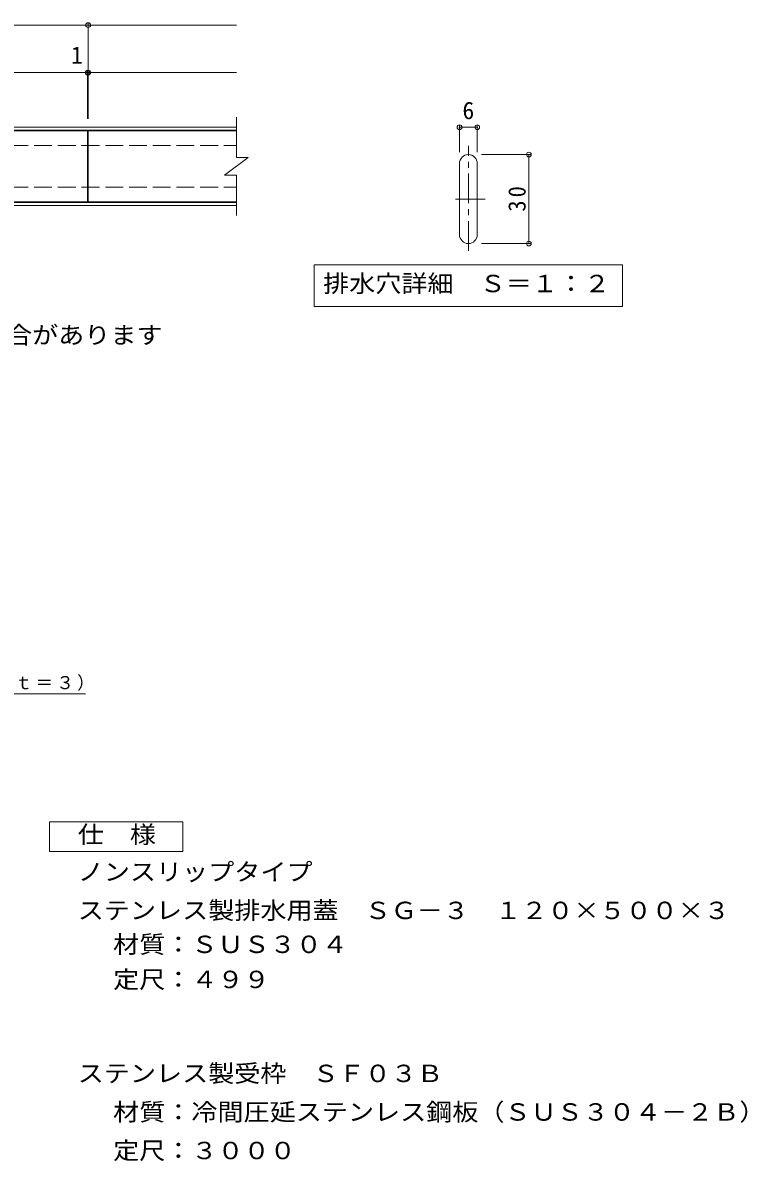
# Model space of a CAD drawing. Units: millimetres, scale not verified, with parts at other scales. Extents: x -313 to 322, y -274 to 219.
# Drawn here: x 77.9 to 322.3, y -170.7 to 213.1 of the extents above; entities that cross this region are included whole.
import ezdxf
from ezdxf.enums import TextEntityAlignment as Align

# ---------------------------------------------------------------- set-up
doc = ezdxf.new("R2010")
doc.units = ezdxf.units.MM
doc.header["$LTSCALE"] = 2
doc.header["$PDMODE"] = 32
doc.header["$PDSIZE"] = 1.6
doc.linetypes.add('CHAIN1', pattern=[8, 5, -1, 1, -1])
doc.linetypes.add('DASHED3', pattern=[4, 3, -1])
for name, color, linetype, lineweight in [('C-1', 2, 'Continuous', 9), ('C-2', 3, 'Continuous', 9), ('C-4', 7, 'Continuous', 9), ('C-5', 7, 'Continuous', 9), ('D-5', 7, 'Continuous', 9)]:
    doc.layers.add(name, color=color, linetype=linetype, lineweight=lineweight)
doc.styles.add('ＭＳ ゴシック', font='')
doc.styles.get('ＭＳ ゴシック').set_extended_font_data('MS Gothic')

msp = doc.modelspace()

# ---------------------------------------------------------------- linework, layer by layer
at = {"layer": 'C-1'}
for p, q in [((-150.2, 177.915), (150, 177.915)), ((-150.2, 176.915), (150, 176.915)), ((-150.2, 152.515), (150, 152.515)), ((-150.2, 151.515), (150, 151.515))]:
    msp.add_line(p, q, dxfattribs=at)
at = {"layer": 'C-1', "linetype": 'DASHED3'}
for p, q in [((-150.2, 171.715), (150, 171.715)), ((-150.2, 157.715), (150, 157.715))]:
    msp.add_line(p, q, dxfattribs=at)
at = {"layer": 'C-2'}
for p, q in [((150, 167.716), (150, 181.315)), ((99.8, 176.715), (0, 176.715)), ((99.8, 152.715), (99.8, 176.715)), ((150, 176.715), (100, 176.715)), ((146, 161.715), (154, 167.716)), ((150, 167.716), (154, 167.716)), ((225.247, 141.681), (225.247, 165.681)), ((231.247, 141.681), (231.247, 165.681)), ((146, 161.715), (150, 161.715)), ((150, 148.115), (150, 161.715)), ((99.8, 152.715), (0, 152.715))]:
    msp.add_line(p, q, dxfattribs=at)
at = {"layer": 'C-2', "linetype": 'CHAIN1'}
for p, q in [((228.247, 136.244), (228.247, 171.649)), ((233.944, 153.681), (222.882, 153.681))]:
    msp.add_line(p, q, dxfattribs=at)
at = {"layer": 'C-2'}
msp.add_lwpolyline([(100, 176.715), (100, 152.715), (150, 152.715)], dxfattribs=at)
for centre, start, end in [((228.247, 165.681), 0, 180), ((228.247, 141.681), 180, 0)]:
    msp.add_arc(centre, 3, start, end, dxfattribs=at)
at = {"layer": 'C-4'}
for p, q in [((0, 212.315), (100, 212.315)), ((100, 212.915), (100, 180.715)), ((100, 212.315), (150, 212.315)), ((0, 196.315), (99.8, 196.315)), ((99.8, 196.915), (99.8, 180.715)), ((99.8, 196.315), (100, 196.315)), ((100, 196.315), (150, 196.315)), ((225.247, 169.452), (225.247, 178.468)), ((225.247, 177.868), (231.247, 177.868)), ((231.247, 169.452), (231.247, 178.468)), ((232.675, 168.681), (249.247, 168.681)), ((248.647, 138.681), (248.647, 168.681)), ((232.675, 138.681), (249.247, 138.681))]:
    msp.add_line(p, q, dxfattribs=at)
for p in [(100, 212.315), (99.8, 196.315), (100, 196.315), (225.247, 177.868), (231.247, 177.868), (248.647, 168.681), (248.647, 138.681)]:
    msp.add_point(p, dxfattribs=at)
at = {"layer": 'C-5'}
for p, q in [((176.247, 131.515), (280.247, 131.515)), ((280.247, 131.515), (280.247, 117.515))]:
    msp.add_line(p, q, dxfattribs=at)
msp.add_lwpolyline([(176.247, 131.515), (176.247, 117.515), (280.247, 117.515)], dxfattribs=at)
at = {"layer": 'D-5'}
msp.add_line((-30.78, -13.126), (99.155, -13.126), dxfattribs=at)
at = {"layer": 'D-5', "color": 2}
msp.add_lwpolyline([(86.984, -66.237), (86.984, -56.237), (131.984, -56.237), (131.984, -66.237)], close=True, dxfattribs=at)

# ---------------------------------------------------------------- texts
at = {"layer": 'C-4', "color": 2, "style": 'ＭＳ ゴシック'}
for s, p in [('1', (94.259, 197.515)), ('6', (226.247, 178.868))]:
    msp.add_text(s, height=5.865, dxfattribs=at).set_placement(p, align=Align.BOTTOM_LEFT)
at = {"layer": 'C-4', "color": 2, "insert": (247.647, 149.431), "char_height": 5.865, "attachment_point": 7, "rotation": 90, "style": 'ＭＳ ゴシック'}
msp.add_mtext('\\T1.27;\\W0.95;30', dxfattribs=at)
at = {"layer": 'C-5', "color": 2, "style": 'ＭＳ ゴシック', "width": 1.1}
for s, p in [('排水穴詳細\u3000Ｓ＝１：２', (179.247, 120.515)), ('※蓋表面の凹凸模様は、隣同士の蓋で、揃わない場合があります', (-130.1, 103.159))]:
    msp.add_text(s, height=5.865, dxfattribs=at).set_placement(p, align=Align.BOTTOM_LEFT)
at = {"layer": 'D-5', "color": 2, "style": 'ＭＳ ゴシック', "width": 1.1}
for s, p in [('仕\u3000様', (96.484, -65.237)), ('ノンスリップタイプ', (96.484, -77.821)), ('ステンレス製排水用蓋\u3000ＳＧ－３\u3000１２０×５００×３', (96.484, -90.821)), ('材質：ＳＵＳ３０４', (108.426, -102.261)), ('定尺：４９９', (108.426, -114.096)), ('ステンレス製受枠\u3000ＳＦ０３Ｂ', (96.484, -145.773)), ('材質：冷間圧延ステンレス鋼板（ＳＵＳ３０４－２Ｂ）', (108.426, -158.773)), ('定尺：３０００', (108.426, -171.773))]:
    msp.add_text(s, height=5.865, dxfattribs=at).set_placement(p, align=Align.BOTTOM_LEFT)
at = {"layer": 'D-5', "insert": (-30.092, -12.127), "char_height": 4.399, "attachment_point": 7, "style": 'ＭＳ ゴシック'}
msp.add_mtext('\\T1.17;ステンレス製排水用蓋ＳＧ－３（ｔ＝３）', dxfattribs=at)

doc.saveas('drawing.dxf')
